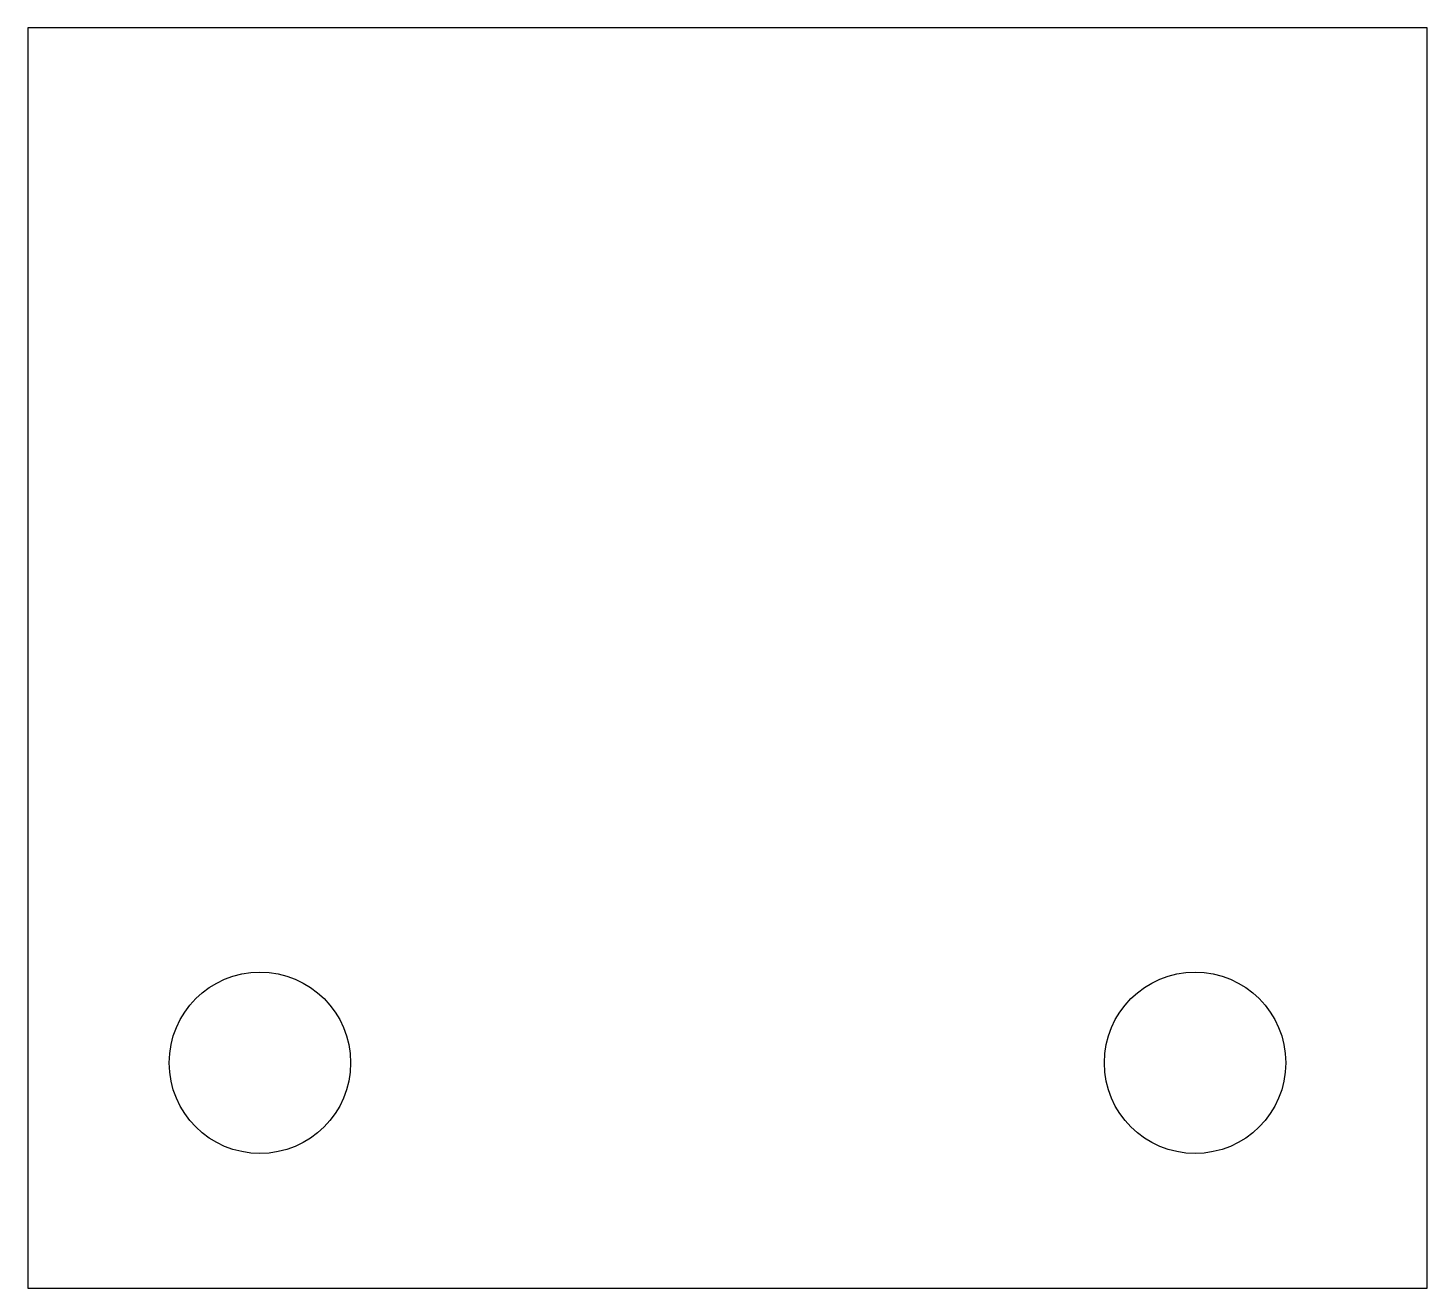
# Model space of a CAD drawing. Header units: millimetres. Extents: x 0 to 1157, y 0 to 1042.
import ezdxf

# ---------------------------------------------------------------- set-up
doc = ezdxf.new("R2010")
doc.units = ezdxf.units.MM
doc.layers.add('CUT', color=7, linetype='CONTINUOUS')
doc.layers.add('MARK', color=3, linetype='CONTINUOUS')

msp = doc.modelspace()

# ---------------------------------------------------------------- linework, layer by layer
at = {"layer": 'CUT'}
msp.add_lwpolyline([(0, 0), (1157, 0), (1157, 1042), (0, 1042)], close=True, dxfattribs=at)
at = {"layer": 'MARK'}
for centre in [(191.8333, 186.25), (965.1667, 186.25)]:
    msp.add_circle(centre, 75, dxfattribs=at)

doc.saveas('drawing.dxf')
